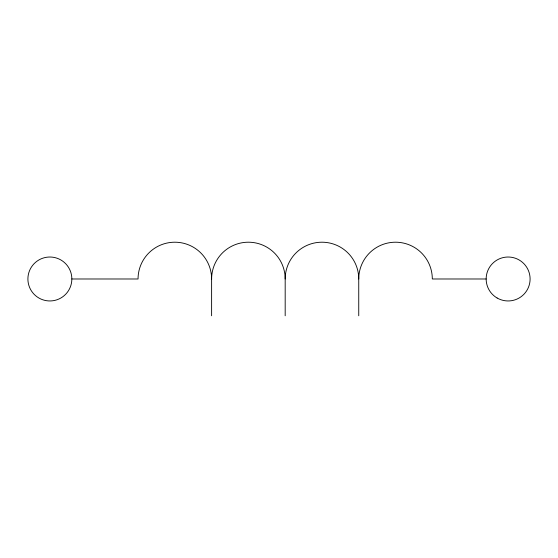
<?xml version="1.0" encoding="UTF-8"?>
<svg xmlns="http://www.w3.org/2000/svg" width="558" height="558" viewBox="0 0 558 558"><rect width="100%" height="100%" fill="white"/><g stroke="black" fill="none" stroke-linecap="round" stroke-linejoin="round"><path stroke-width="0.84" d="M71.843 278.986A21.971 21.971 0 0 0 38.886 259.958A21.971 21.971 0 0 0 38.886 298.014A21.971 21.971 0 0 0 71.843 278.986L138.049 278.986A36.779 36.779 0 0 1 174.835 242.207A36.779 36.779 0 0 1 211.615 278.986L211.615 315.772M432.924 278.986L486.158 278.986M432.31 278.986A36.779 36.779 0 0 0 395.524 242.207A36.779 36.779 0 0 0 358.745 278.986L358.745 315.772M211.615 278.986A36.779 36.779 0 0 1 248.401 242.207A36.779 36.779 0 0 1 285.18 278.986L285.18 315.772M285.18 278.986A36.779 36.779 0 0 1 321.959 242.207A36.779 36.779 0 0 1 358.745 278.986M497.143 298.014A21.971 21.971 0 0 0 530.1 278.986A21.971 21.971 0 0 0 497.143 259.958A21.971 21.971 0 0 0 497.143 298.014"/></g></svg>
